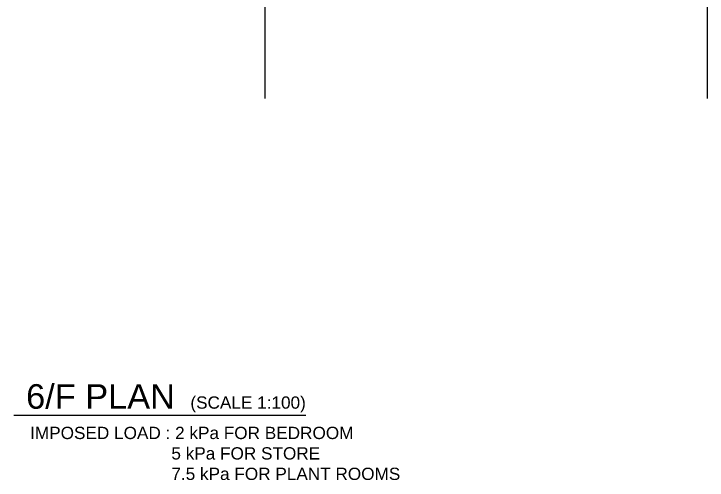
# Model space of a CAD drawing. Header units: millimetres. Extents: x -1214 to 72065, y 7230 to 56310.
# Drawn here: x 4896 to 19000, y 7230 to 16727 of the extents above; entities that cross this region are included whole.
import ezdxf

# ---------------------------------------------------------------- set-up
doc = ezdxf.new("R2010")
doc.units = ezdxf.units.MM
doc.header["$MEASUREMENT"] = 0
doc.linetypes.add('CENTERX2', pattern=[101.6, 63.5, -12.7, 12.7, -12.7])
for name, color, linetype in [('GBP Text 200', 8, 'Continuous'), ('GBP Text GBP 250', 8, 'Continuous'), ('grid', 8, 'CENTERX2'), ('TEXT Ref', 8, 'Continuous')]:
    doc.layers.add(name, color=color, linetype=linetype)
doc.styles.add('BH', font='arial.ttf')

# ---------------------------------------------------------------- blocks, each defined once
blk = doc.blocks.new('A$C65CE4B9A')
at = {"layer": 'grid', "ltscale": 200}
for p, q in [((-59000, 10500), (-59000, -20450)), ((-50000, 10500), (-50000, -20450))]:
    blk.add_line(p, q, dxfattribs=at)

msp = doc.modelspace()

# ---------------------------------------------------------------- linework, layer by layer
at = {"layer": 'GBP Text GBP 250'}
msp.add_line((4896.3, 8553.3), (10832.7, 8553.3), dxfattribs=at)

# ---------------------------------------------------------------- block references
at = {"layer": 'TEXT Ref'}
msp.add_blockref('A$C65CE4B9A', (69000, 35450), dxfattribs=at)

# ---------------------------------------------------------------- texts
at = {"layer": 'GBP Text 200', "style": 'BH'}
msp.add_text('(SCALE 1:100) ', height=250, dxfattribs=at).set_placement((8487.2, 8685.8))
at = {"layer": 'GBP Text 200', "insert": (5227.5, 8317.2), "char_height": 250, "width": 10730.1, "attachment_point": 1, "style": 'BH'}
msp.add_mtext('IMPOSED LOAD : 2 kPa FOR BEDROOM\\P^I^I         5 kPa FOR STORE\\P^I^I         7.5 kPa FOR PLANT ROOMS', dxfattribs=at)
at = {"layer": 'GBP Text GBP 250', "style": 'BH'}
msp.add_text('6/F PLAN ', height=500, dxfattribs=at).set_placement((5145.3, 8684.8))

doc.saveas('drawing.dxf')
